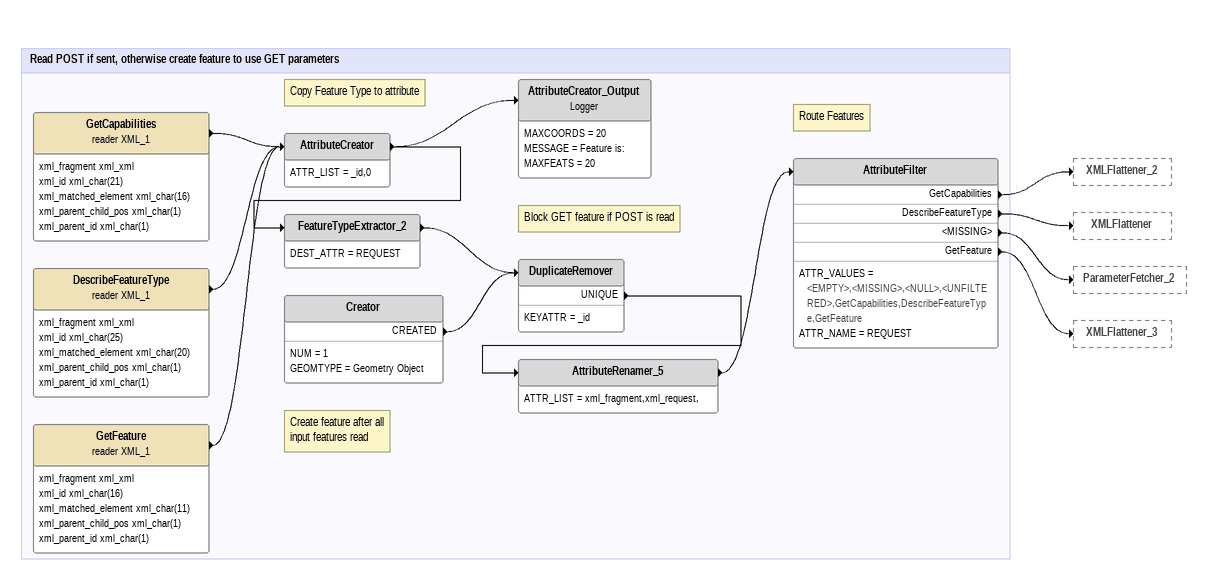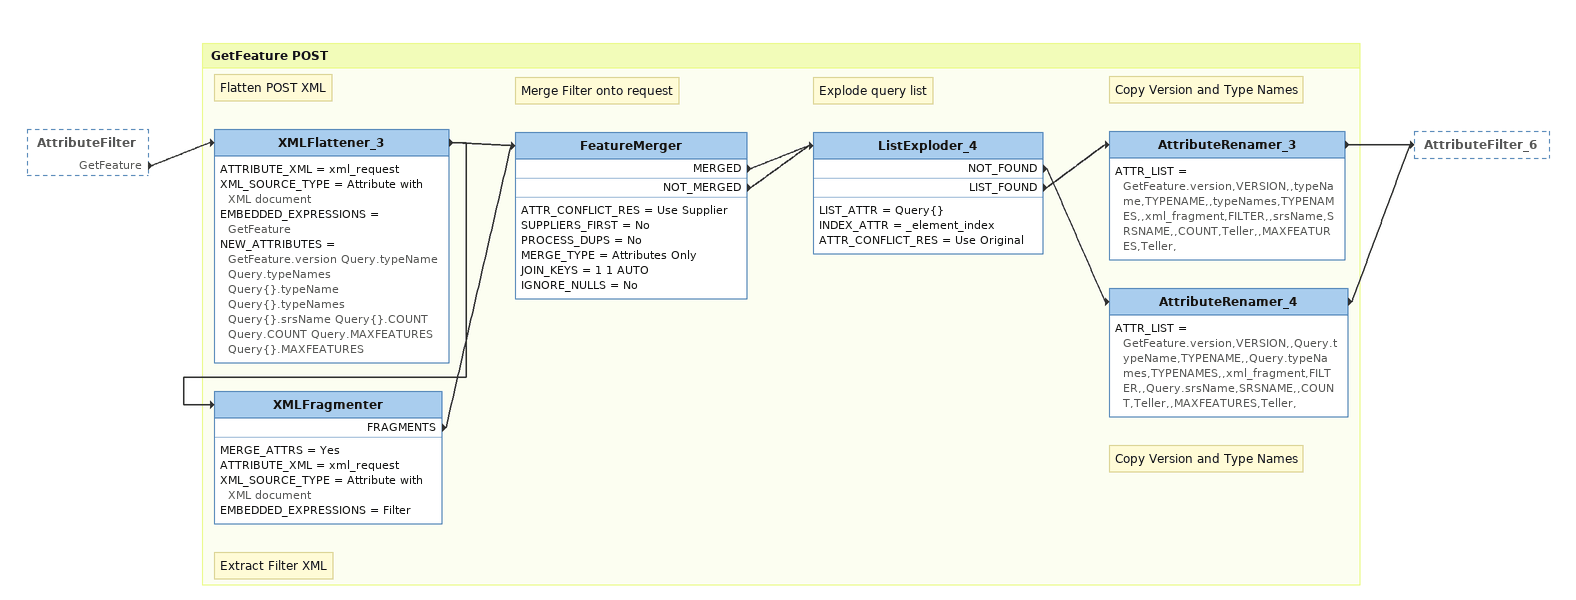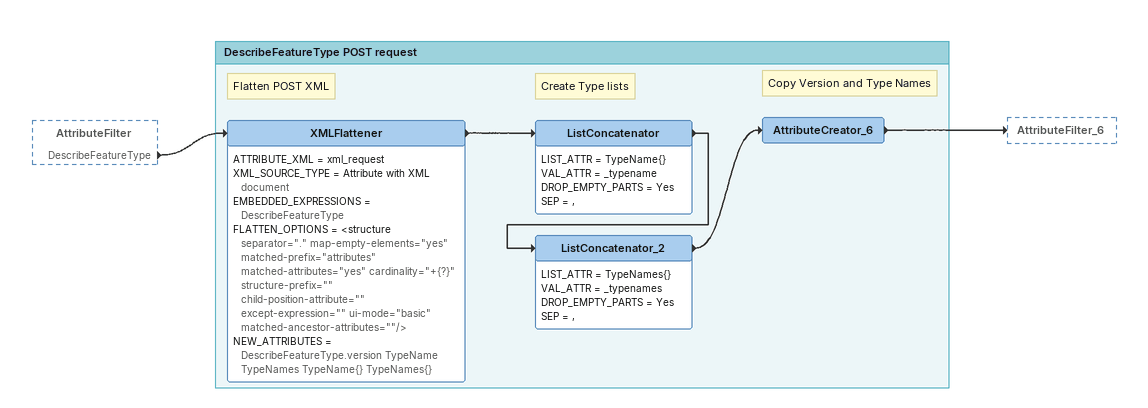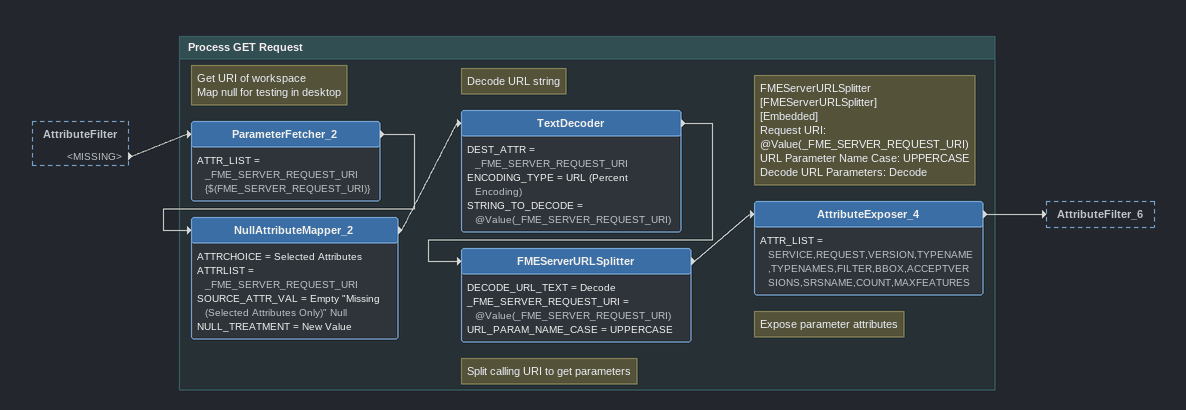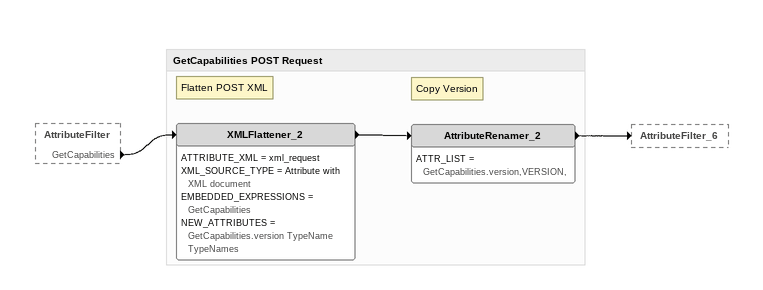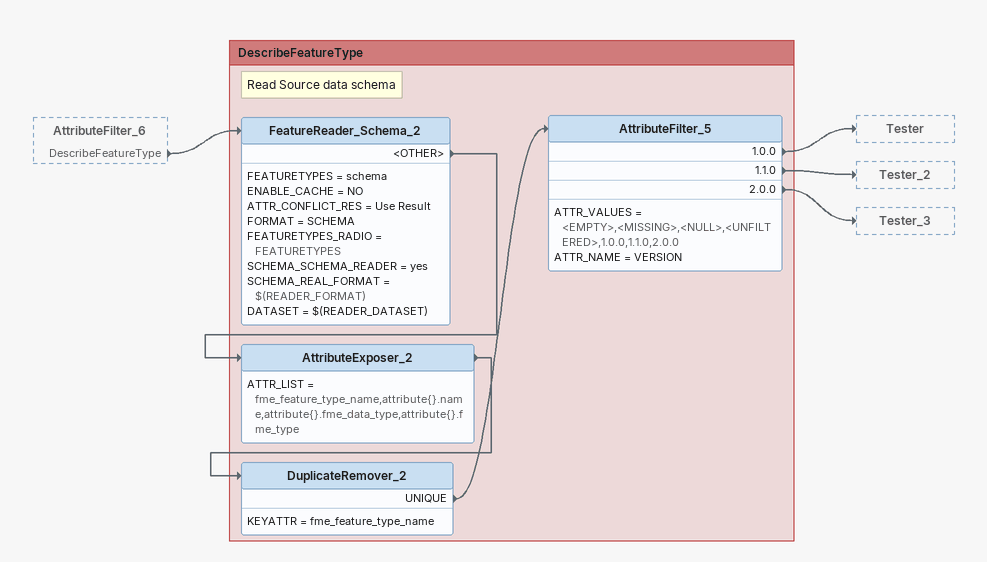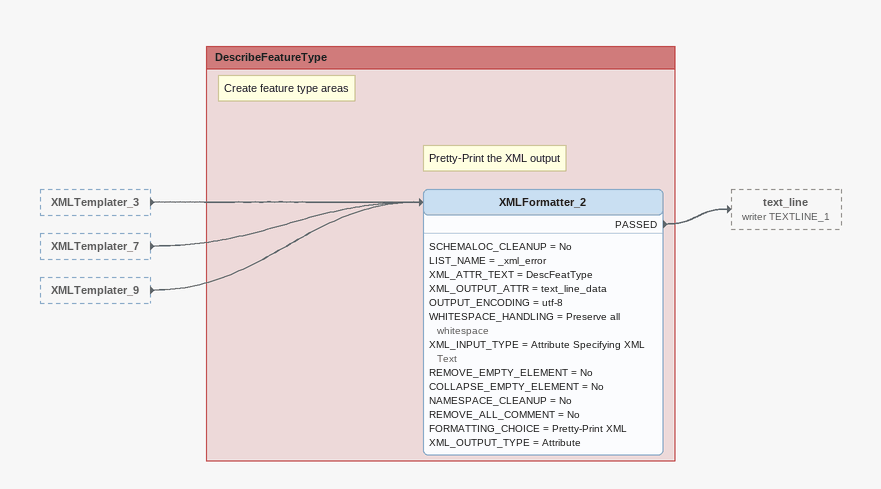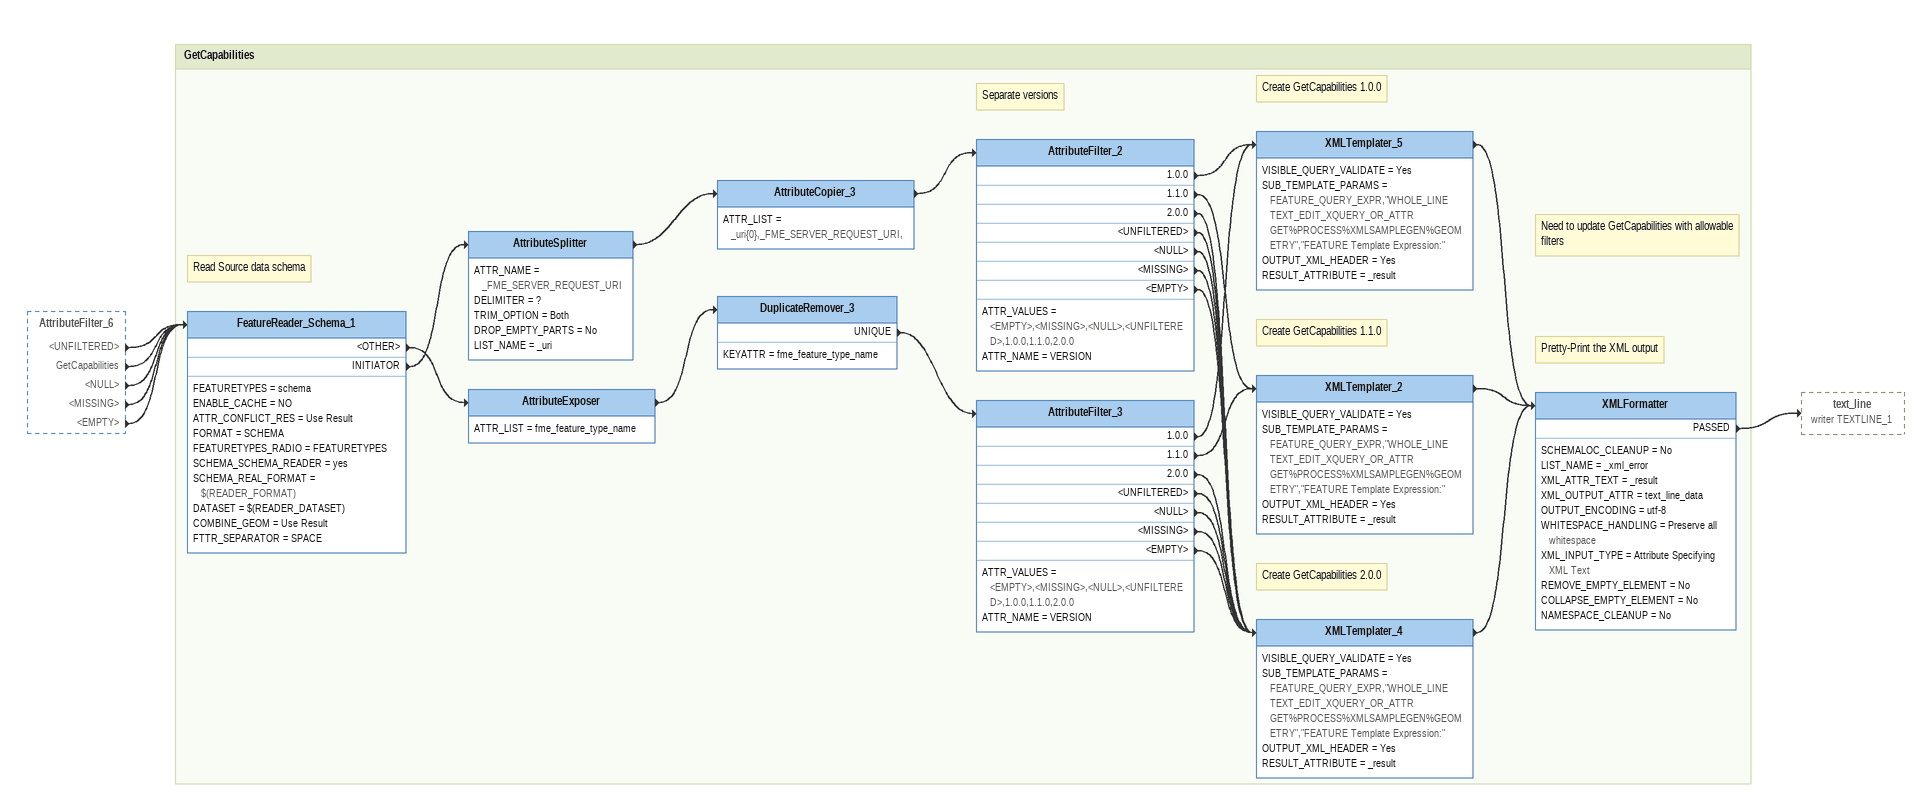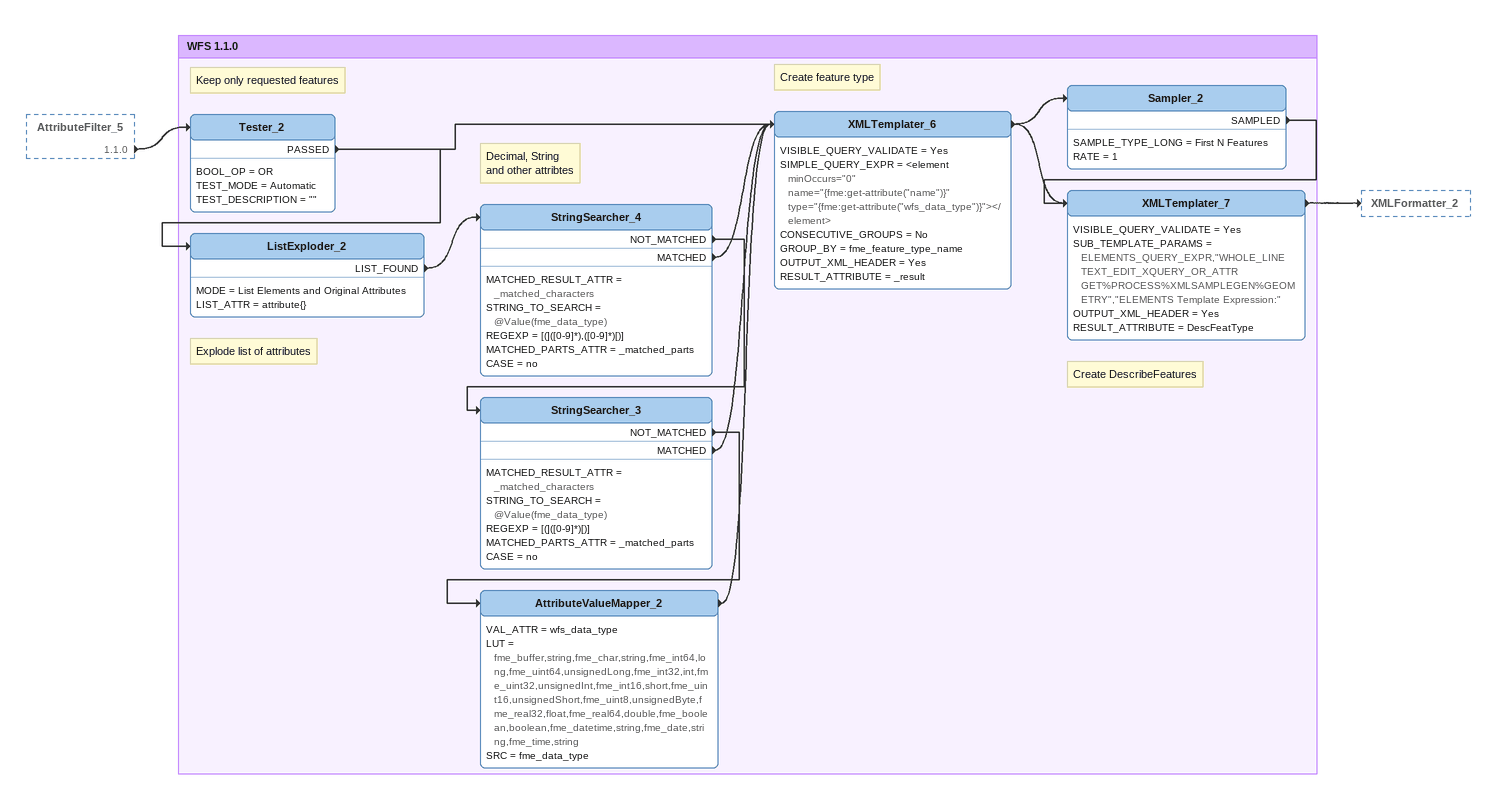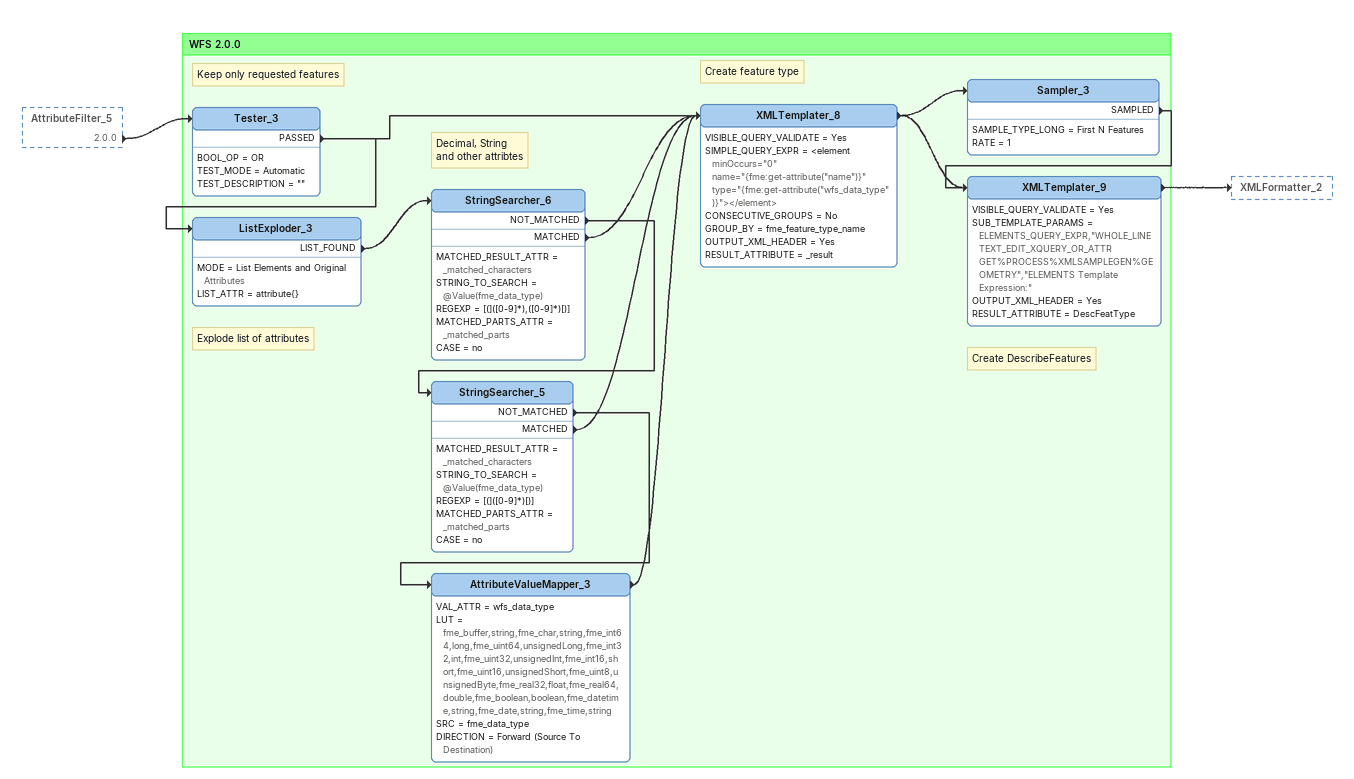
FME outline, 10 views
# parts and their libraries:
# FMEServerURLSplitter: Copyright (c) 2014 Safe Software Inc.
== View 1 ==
Bookmark: Read POST if sent, otherwise create feature to use GET parameters
GetCapabilities (reader XML_1)
    attributes: xml_fragment xml_xml, xml_id xml_char(21), xml_matched_element xml_char(16), xml_parent_child_pos xml_char(1), xml_parent_id xml_char(1)
    -> AttributeCreator
DescribeFeatureType (reader XML_1)
    attributes: xml_fragment xml_xml, xml_id xml_char(25), xml_matched_element xml_char(20), xml_parent_child_pos xml_char(1), xml_parent_id xml_char(1)
    -> AttributeCreator
GetFeature (reader XML_1)
    attributes: xml_fragment xml_xml, xml_id xml_char(16), xml_matched_element xml_char(11), xml_parent_child_pos xml_char(1), xml_parent_id xml_char(1)
    -> AttributeCreator
Note: Copy Feature Type to attribute
AttributeCreator
    ATTR_LIST = _id,0
    -> FeatureTypeExtractor_2
    -> AttributeCreator_Output
AttributeCreator_Output: Logger
    MAXCOORDS = 20
    MESSAGE = Feature is:
    MAXFEATS = 20
FeatureTypeExtractor_2
    DEST_ATTR = REQUEST
    -> DuplicateRemover
Note: Create feature after all / input features read
Creator
    NUM = 1
    GEOMTYPE = Geometry Object
    CREATED -> DuplicateRemover
Note: Block GET feature if POST is read
DuplicateRemover
    KEYATTR = _id
    UNIQUE -> AttributeRenamer_5
AttributeRenamer_5
    ATTR_LIST = xml_fragment,xml_request,
    -> AttributeFilter
Note: Route Features
AttributeFilter
    ATTR_VALUES = <EMPTY>,<MISSING>,<NULL>,<UNFILTERED>,GetCapabilities,DescribeFeatureType,GetFeature
    ATTR_NAME = REQUEST
    GetCapabilities -> XMLFlattener_2
    DescribeFeatureType -> XMLFlattener
    <MISSING> -> ParameterFetcher_2
    GetFeature -> XMLFlattener_3

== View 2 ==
AttributeFilter [outside]
    GetFeature -> XMLFlattener_3

Bookmark: GetFeature POST
Note: Flatten POST XML
XMLFlattener_3
    ATTRIBUTE_XML = xml_request
    XML_SOURCE_TYPE = Attribute with XML document
    EMBEDDED_EXPRESSIONS = GetFeature
    NEW_ATTRIBUTES = GetFeature.version Query.typeName Query.typeNames Query{}.typeName Query{}.typeNames Query{}.srsName Query{}.COUNT Query.COUNT Query.MAXFEATURES Query{}.MAXFEATURES
    -> XMLFragmenter
    -> FeatureMerger
Note: Extract Filter XML
XMLFragmenter
    MERGE_ATTRS = Yes
    ATTRIBUTE_XML = xml_request
    XML_SOURCE_TYPE = Attribute with XML document
    EMBEDDED_EXPRESSIONS = Filter
    FRAGMENTS -> FeatureMerger
Note: Merge Filter onto request
FeatureMerger
    ATTR_CONFLICT_RES = Use Supplier
    SUPPLIERS_FIRST = No
    PROCESS_DUPS = No
    MERGE_TYPE = Attributes Only
    JOIN_KEYS = 1 1 AUTO
    IGNORE_NULLS = No
    MERGED -> ListExploder_4
    NOT_MERGED -> ListExploder_4
Note: Explode query list
ListExploder_4
    LIST_ATTR = Query{}
    INDEX_ATTR = _element_index
    ATTR_CONFLICT_RES = Use Original
    NOT_FOUND -> AttributeRenamer_4
    LIST_FOUND -> AttributeRenamer_3
Note: Copy Version and Type Names
AttributeRenamer_3
    ATTR_LIST = GetFeature.version,VERSION,,typeName,TYPENAME,,typeNames,TYPENAMES,,xml_fragment,FILTER,,srsName,SRSNAME,,COUNT,Teller,,MAXFEATURES,Teller,
    -> AttributeFilter_6
Note: Copy Version and Type Names
AttributeRenamer_4
    ATTR_LIST = GetFeature.version,VERSION,,Query.typeName,TYPENAME,,Query.typeNames,TYPENAMES,,xml_fragment,FILTER,,Query.srsName,SRSNAME,,COUNT,Teller,,MAXFEATURES,Teller,
    -> AttributeFilter_6

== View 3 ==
AttributeFilter [outside]
    DescribeFeatureType -> XMLFlattener

Bookmark: DescribeFeatureType POST request
Note: Flatten POST XML
XMLFlattener
    ATTRIBUTE_XML = xml_request
    XML_SOURCE_TYPE = Attribute with XML document
    EMBEDDED_EXPRESSIONS = DescribeFeatureType
    FLATTEN_OPTIONS = <structure separator="." map-empty-elements="yes" matched-prefix="attributes" matched-attributes="yes" cardinality="+{?}" structure-prefix="" child-position-attribute="" except-expression="" ui-mode="basic" matched-ancestor-attributes=""/>
    NEW_ATTRIBUTES = DescribeFeatureType.version TypeName TypeNames TypeName{} TypeNames{}
    -> ListConcatenator
Note: Create Type lists
ListConcatenator
    LIST_ATTR = TypeName{}
    VAL_ATTR = _typename
    DROP_EMPTY_PARTS = Yes
    SEP = ,
    -> ListConcatenator_2
ListConcatenator_2
    LIST_ATTR = TypeNames{}
    VAL_ATTR = _typenames
    DROP_EMPTY_PARTS = Yes
    SEP = ,
    -> AttributeCreator_6
Note: Copy Version and Type Names
AttributeCreator_6
    -> AttributeFilter_6

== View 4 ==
AttributeFilter [outside]
    <MISSING> -> ParameterFetcher_2

Bookmark: Process GET Request
Note: Get URI of workspace / Map null for testing in desktop
ParameterFetcher_2
    ATTR_LIST = _FME_SERVER_REQUEST_URI {$(FME_SERVER_REQUEST_URI)}
    -> NullAttributeMapper_2
NullAttributeMapper_2
    ATTRCHOICE = Selected Attributes
    ATTRLIST = _FME_SERVER_REQUEST_URI
    SOURCE_ATTR_VAL = Empty "Missing (Selected Attributes Only)" Null
    NULL_TREATMENT = New Value
    -> TextDecoder
Note: Decode URL string
TextDecoder
    DEST_ATTR = _FME_SERVER_REQUEST_URI
    ENCODING_TYPE = URL (Percent Encoding)
    STRING_TO_DECODE = @Value(_FME_SERVER_REQUEST_URI)
    -> FMEServerURLSplitter
Note: Split calling URI to get parameters
Note: FMEServerURLSplitter [FMEServerURLSplitter] / [Embedded] / Request URI: @Value(_FME_SERVER_REQUEST_URI) / URL Parameter Name Case: UPPERCASE / Decode URL Parameters: Decode
FMEServerURLSplitter
    DECODE_URL_TEXT = Decode
    _FME_SERVER_REQUEST_URI = @Value(_FME_SERVER_REQUEST_URI)
    URL_PARAM_NAME_CASE = UPPERCASE
    -> AttributeExposer_4
Note: Expose parameter attributes
AttributeExposer_4
    ATTR_LIST = SERVICE,REQUEST,VERSION,TYPENAME,TYPENAMES,FILTER,BBOX,ACCEPTVERSIONS,SRSNAME,COUNT,MAXFEATURES
    -> AttributeFilter_6

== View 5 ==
AttributeFilter [outside]
    GetCapabilities -> XMLFlattener_2

Bookmark: GetCapabilities POST Request
Note: Flatten POST XML
XMLFlattener_2
    ATTRIBUTE_XML = xml_request
    XML_SOURCE_TYPE = Attribute with XML document
    EMBEDDED_EXPRESSIONS = GetCapabilities
    NEW_ATTRIBUTES = GetCapabilities.version TypeName TypeNames
    -> AttributeRenamer_2
Note: Copy Version
AttributeRenamer_2
    ATTR_LIST = GetCapabilities.version,VERSION,
    -> AttributeFilter_6

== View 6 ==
AttributeFilter_6 [outside]
    DescribeFeatureType -> FeatureReader_Schema_2

Bookmark: DescribeFeatureType
Note: Read Source data schema
FeatureReader_Schema_2
    FEATURETYPES = schema
    ENABLE_CACHE = NO
    ATTR_CONFLICT_RES = Use Result
    FORMAT = SCHEMA
    FEATURETYPES_RADIO = FEATURETYPES
    SCHEMA_SCHEMA_READER = yes
    SCHEMA_REAL_FORMAT = $(READER_FORMAT)
    DATASET = $(READER_DATASET)
    <OTHER> -> AttributeExposer_2
AttributeExposer_2
    ATTR_LIST = fme_feature_type_name,attribute{}.name,attribute{}.fme_data_type,attribute{}.fme_type
    -> DuplicateRemover_2
DuplicateRemover_2
    KEYATTR = fme_feature_type_name
    UNIQUE -> AttributeFilter_5
AttributeFilter_5
    ATTR_VALUES = <EMPTY>,<MISSING>,<NULL>,<UNFILTERED>,1.0.0,1.1.0,2.0.0
    ATTR_NAME = VERSION
    1.0.0 -> Tester
    1.1.0 -> Tester_2
    2.0.0 -> Tester_3

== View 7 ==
XMLTemplater_3 [outside]
    -> XMLFormatter_2
XMLTemplater_7 [outside]
    -> XMLFormatter_2
XMLTemplater_9 [outside]
    -> XMLFormatter_2

Bookmark: DescribeFeatureType
Note: Create feature type areas
Note: Pretty-Print the XML output
XMLFormatter_2
    SCHEMALOC_CLEANUP = No
    LIST_NAME = _xml_error
    XML_ATTR_TEXT = DescFeatType
    XML_OUTPUT_ATTR = text_line_data
    OUTPUT_ENCODING = utf-8
    WHITESPACE_HANDLING = Preserve all whitespace
    XML_INPUT_TYPE = Attribute Specifying XML Text
    REMOVE_EMPTY_ELEMENT = No
    COLLAPSE_EMPTY_ELEMENT = No
    NAMESPACE_CLEANUP = No
    REMOVE_ALL_COMMENT = No
    FORMATTING_CHOICE = Pretty-Print XML
    XML_OUTPUT_TYPE = Attribute
    PASSED -> text_line (writer TEXTLINE_1)

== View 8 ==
AttributeFilter_6 [outside]
    <UNFILTERED> -> FeatureReader_Schema_1
    GetCapabilities -> FeatureReader_Schema_1
    <NULL> -> FeatureReader_Schema_1
    <MISSING> -> FeatureReader_Schema_1
    <EMPTY> -> FeatureReader_Schema_1

Bookmark: GetCapabilities
Note: Read Source data schema
FeatureReader_Schema_1
    FEATURETYPES = schema
    ENABLE_CACHE = NO
    ATTR_CONFLICT_RES = Use Result
    FORMAT = SCHEMA
    FEATURETYPES_RADIO = FEATURETYPES
    SCHEMA_SCHEMA_READER = yes
    SCHEMA_REAL_FORMAT = $(READER_FORMAT)
    DATASET = $(READER_DATASET)
    COMBINE_GEOM = Use Result
    FTTR_SEPARATOR = SPACE
    <OTHER> -> AttributeExposer
    INITIATOR -> AttributeSplitter
AttributeSplitter
    ATTR_NAME = _FME_SERVER_REQUEST_URI
    DELIMITER = ?
    TRIM_OPTION = Both
    DROP_EMPTY_PARTS = No
    LIST_NAME = _uri
    -> AttributeCopier_3
AttributeCopier_3
    ATTR_LIST = _uri{0},_FME_SERVER_REQUEST_URI,
    -> AttributeFilter_2
Note: Separate versions
AttributeFilter_2
    ATTR_VALUES = <EMPTY>,<MISSING>,<NULL>,<UNFILTERED>,1.0.0,1.1.0,2.0.0
    ATTR_NAME = VERSION
    1.0.0 -> XMLTemplater_5
    1.1.0 -> XMLTemplater_2
    2.0.0 -> XMLTemplater_4
    <UNFILTERED> -> XMLTemplater_4
    <NULL> -> XMLTemplater_4
    <MISSING> -> XMLTemplater_4
    <EMPTY> -> XMLTemplater_4
AttributeExposer
    ATTR_LIST = fme_feature_type_name
    -> DuplicateRemover_3
DuplicateRemover_3
    KEYATTR = fme_feature_type_name
    UNIQUE -> AttributeFilter_3
AttributeFilter_3
    ATTR_VALUES = <EMPTY>,<MISSING>,<NULL>,<UNFILTERED>,1.0.0,1.1.0,2.0.0
    ATTR_NAME = VERSION
    1.0.0 -> XMLTemplater_5
    1.1.0 -> XMLTemplater_2
    2.0.0 -> XMLTemplater_4
    <UNFILTERED> -> XMLTemplater_4
    <NULL> -> XMLTemplater_4
    <MISSING> -> XMLTemplater_4
    <EMPTY> -> XMLTemplater_4
Note: Create GetCapabilities 1.0.0
XMLTemplater_5
    VISIBLE_QUERY_VALIDATE = Yes
    SUB_TEMPLATE_PARAMS = FEATURE_QUERY_EXPR,"WHOLE_LINE TEXT_EDIT_XQUERY_OR_ATTR GET%PROCESS%XMLSAMPLEGEN%GEOMETRY","FEATURE Template Expression:"
    OUTPUT_XML_HEADER = Yes
    RESULT_ATTRIBUTE = _result
    -> XMLFormatter
Note: Create GetCapabilities 1.1.0
Note: Need to update GetCapabilities with allowable filters
XMLTemplater_2
    VISIBLE_QUERY_VALIDATE = Yes
    SUB_TEMPLATE_PARAMS = FEATURE_QUERY_EXPR,"WHOLE_LINE TEXT_EDIT_XQUERY_OR_ATTR GET%PROCESS%XMLSAMPLEGEN%GEOMETRY","FEATURE Template Expression:"
    OUTPUT_XML_HEADER = Yes
    RESULT_ATTRIBUTE = _result
    -> XMLFormatter
Note: Create GetCapabilities 2.0.0
XMLTemplater_4
    VISIBLE_QUERY_VALIDATE = Yes
    SUB_TEMPLATE_PARAMS = FEATURE_QUERY_EXPR,"WHOLE_LINE TEXT_EDIT_XQUERY_OR_ATTR GET%PROCESS%XMLSAMPLEGEN%GEOMETRY","FEATURE Template Expression:"
    OUTPUT_XML_HEADER = Yes
    RESULT_ATTRIBUTE = _result
    -> XMLFormatter
Note: Pretty-Print the XML output
XMLFormatter
    SCHEMALOC_CLEANUP = No
    LIST_NAME = _xml_error
    XML_ATTR_TEXT = _result
    XML_OUTPUT_ATTR = text_line_data
    OUTPUT_ENCODING = utf-8
    WHITESPACE_HANDLING = Preserve all whitespace
    XML_INPUT_TYPE = Attribute Specifying XML Text
    REMOVE_EMPTY_ELEMENT = No
    COLLAPSE_EMPTY_ELEMENT = No
    NAMESPACE_CLEANUP = No
    PASSED -> text_line (writer TEXTLINE_1)

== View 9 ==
AttributeFilter_5 [outside]
    1.1.0 -> Tester_2

Bookmark: WFS 1.1.0
Note: Keep only requested features
Tester_2
    BOOL_OP = OR
    TEST_MODE = Automatic
    TEST_DESCRIPTION = ""
    PASSED -> ListExploder_2
    PASSED -> XMLTemplater_6
Note: Explode list of attributes
ListExploder_2
    MODE = List Elements and Original Attributes
    LIST_ATTR = attribute{}
    LIST_FOUND -> StringSearcher_4
Note: Decimal, String / and other attribtes
StringSearcher_4
    MATCHED_RESULT_ATTR = _matched_characters
    STRING_TO_SEARCH = @Value(fme_data_type)
    REGEXP = [(]([0-9]*),([0-9]*)[)]
    MATCHED_PARTS_ATTR = _matched_parts
    CASE = no
    NOT_MATCHED -> StringSearcher_3
    MATCHED -> XMLTemplater_6
StringSearcher_3
    MATCHED_RESULT_ATTR = _matched_characters
    STRING_TO_SEARCH = @Value(fme_data_type)
    REGEXP = [(]([0-9]*)[)]
    MATCHED_PARTS_ATTR = _matched_parts
    CASE = no
    NOT_MATCHED -> AttributeValueMapper_2
    MATCHED -> XMLTemplater_6
AttributeValueMapper_2
    VAL_ATTR = wfs_data_type
    LUT = fme_buffer,string,fme_char,string,fme_int64,long,fme_uint64,unsignedLong,fme_int32,int,fme_uint32,unsignedInt,fme_int16,short,fme_uint16,unsignedShort,fme_uint8,unsignedByte,fme_real32,float,fme_real64,double,fme_boolean,boolean,fme_datetime,string,fme_date,string,fme_time,string
    SRC = fme_data_type
    -> XMLTemplater_6
Note: Create feature type
XMLTemplater_6
    VISIBLE_QUERY_VALIDATE = Yes
    SIMPLE_QUERY_EXPR = <element minOccurs="0" name="{fme:get-attribute("name")}" type="{fme:get-attribute("wfs_data_type")}"></element>
    CONSECUTIVE_GROUPS = No
    GROUP_BY = fme_feature_type_name
    OUTPUT_XML_HEADER = Yes
    RESULT_ATTRIBUTE = _result
    -> XMLTemplater_7
    -> Sampler_2
Sampler_2
    SAMPLE_TYPE_LONG = First N Features
    RATE = 1
    SAMPLED -> XMLTemplater_7
Note: Create DescribeFeatures
XMLTemplater_7
    VISIBLE_QUERY_VALIDATE = Yes
    SUB_TEMPLATE_PARAMS = ELEMENTS_QUERY_EXPR,"WHOLE_LINE TEXT_EDIT_XQUERY_OR_ATTR GET%PROCESS%XMLSAMPLEGEN%GEOMETRY","ELEMENTS Template Expression:"
    OUTPUT_XML_HEADER = Yes
    RESULT_ATTRIBUTE = DescFeatType
    -> XMLFormatter_2

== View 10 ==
AttributeFilter_5 [outside]
    2.0.0 -> Tester_3

Bookmark: WFS 2.0.0
Note: Keep only requested features
Tester_3
    BOOL_OP = OR
    TEST_MODE = Automatic
    TEST_DESCRIPTION = ""
    PASSED -> ListExploder_3
    PASSED -> XMLTemplater_8
Note: Explode list of attributes
ListExploder_3
    MODE = List Elements and Original Attributes
    LIST_ATTR = attribute{}
    LIST_FOUND -> StringSearcher_6
Note: Decimal, String / and other attribtes
StringSearcher_6
    MATCHED_RESULT_ATTR = _matched_characters
    STRING_TO_SEARCH = @Value(fme_data_type)
    REGEXP = [(]([0-9]*),([0-9]*)[)]
    MATCHED_PARTS_ATTR = _matched_parts
    CASE = no
    NOT_MATCHED -> StringSearcher_5
    MATCHED -> XMLTemplater_8
StringSearcher_5
    MATCHED_RESULT_ATTR = _matched_characters
    STRING_TO_SEARCH = @Value(fme_data_type)
    REGEXP = [(]([0-9]*)[)]
    MATCHED_PARTS_ATTR = _matched_parts
    CASE = no
    NOT_MATCHED -> AttributeValueMapper_3
    MATCHED -> XMLTemplater_8
AttributeValueMapper_3
    VAL_ATTR = wfs_data_type
    LUT = fme_buffer,string,fme_char,string,fme_int64,long,fme_uint64,unsignedLong,fme_int32,int,fme_uint32,unsignedInt,fme_int16,short,fme_uint16,unsignedShort,fme_uint8,unsignedByte,fme_real32,float,fme_real64,double,fme_boolean,boolean,fme_datetime,string,fme_date,string,fme_time,string
    SRC = fme_data_type
    DIRECTION = Forward (Source To Destination)
    -> XMLTemplater_8
Note: Create feature type
XMLTemplater_8
    VISIBLE_QUERY_VALIDATE = Yes
    SIMPLE_QUERY_EXPR = <element minOccurs="0" name="{fme:get-attribute("name")}" type="{fme:get-attribute("wfs_data_type")}"></element>
    CONSECUTIVE_GROUPS = No
    GROUP_BY = fme_feature_type_name
    OUTPUT_XML_HEADER = Yes
    RESULT_ATTRIBUTE = _result
    -> XMLTemplater_9
    -> Sampler_3
Sampler_3
    SAMPLE_TYPE_LONG = First N Features
    RATE = 1
    SAMPLED -> XMLTemplater_9
Note: Create DescribeFeatures
XMLTemplater_9
    VISIBLE_QUERY_VALIDATE = Yes
    SUB_TEMPLATE_PARAMS = ELEMENTS_QUERY_EXPR,"WHOLE_LINE TEXT_EDIT_XQUERY_OR_ATTR GET%PROCESS%XMLSAMPLEGEN%GEOMETRY","ELEMENTS Template Expression:"
    OUTPUT_XML_HEADER = Yes
    RESULT_ATTRIBUTE = DescFeatType
    -> XMLFormatter_2
